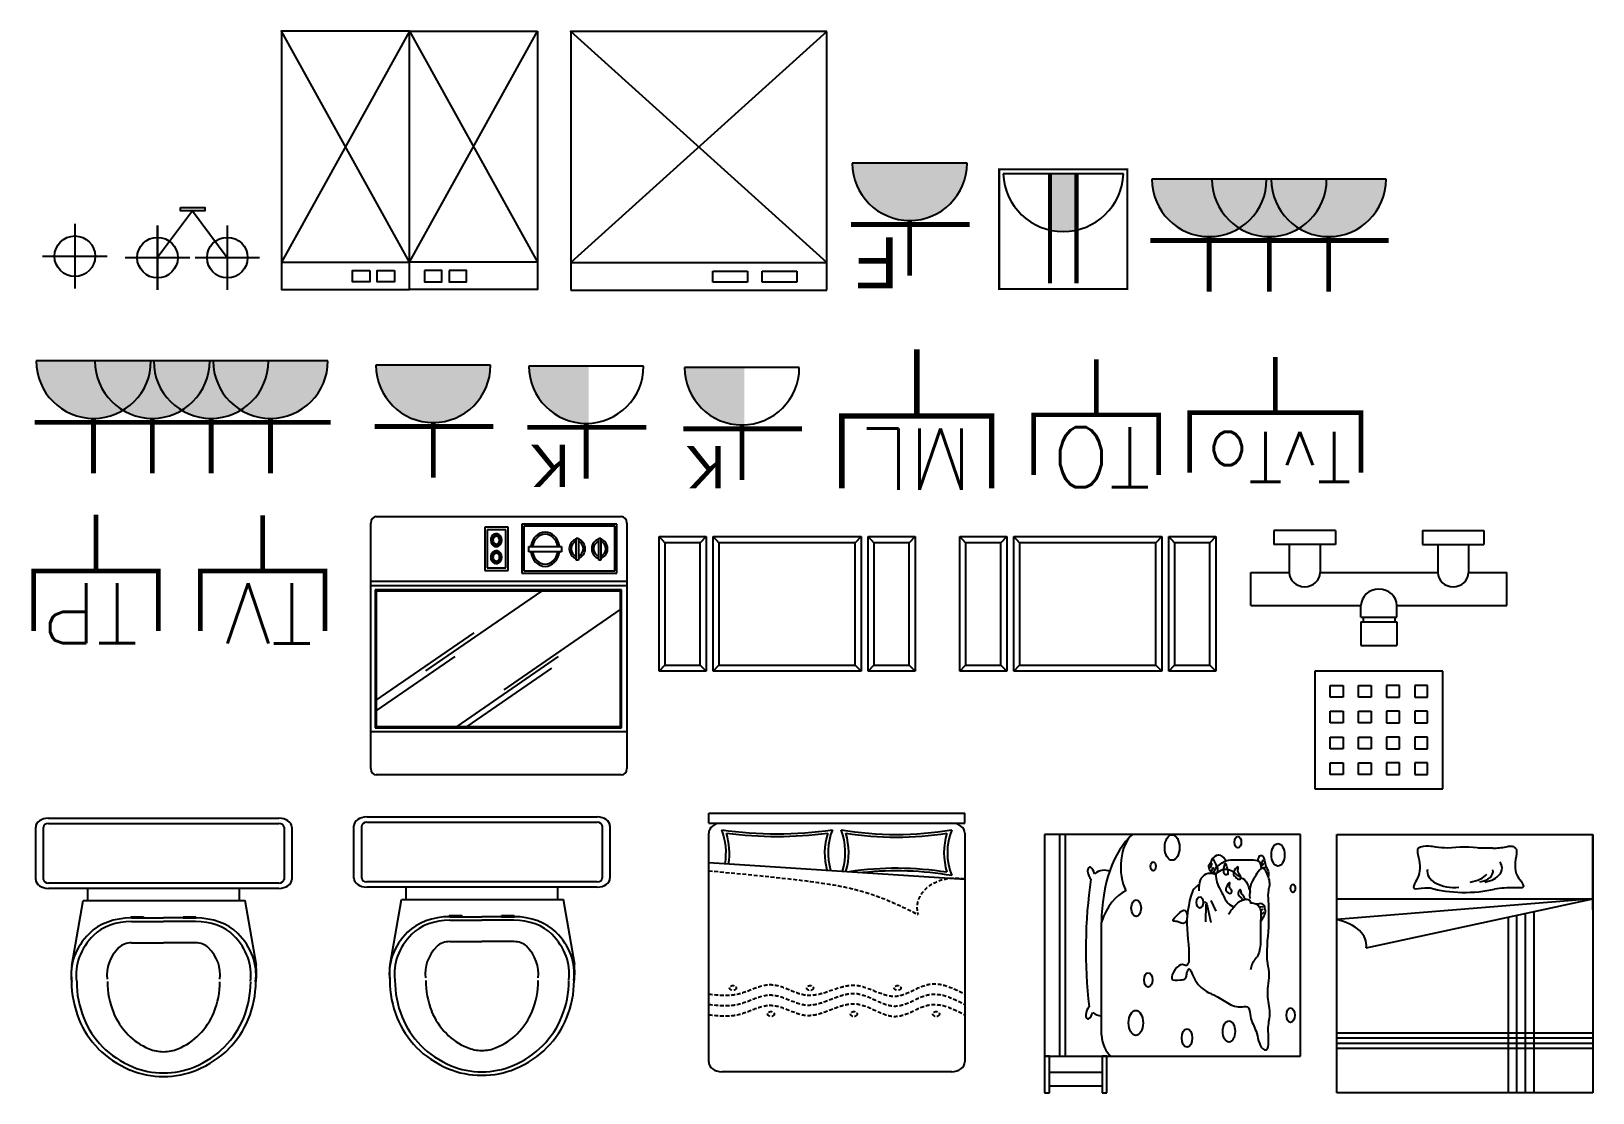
# Model space of a CAD drawing. Header units: inches. Extents: x -332 to 3160665360507, y -10609 to 2196718997769.
# Drawn here: x -1 to 3848, y -1970 to 647 of the extents above; entities that cross this region are included whole.
import ezdxf

# ---------------------------------------------------------------- set-up
doc = ezdxf.new("R2010")
doc.units = ezdxf.units.IN
doc.header["$MEASUREMENT"] = 0
doc.linetypes.add('HIDDENX2', pattern=[19.05, 12.7, -6.35])
doc.layers.add('1P-9-插座', color=255, linetype='Continuous')
doc.layers.add('layer_1', color=7, linetype='Continuous', lineweight=25)
doc.styles.add('130', font='simplex8.shx', dxfattribs={"height": 130, "bigfont": 'gbcbig.shx'})
doc.styles.get("Standard").update_dxf_attribs({"font": 'arial.ttf'})

# ---------------------------------------------------------------- blocks, each defined once
blk = doc.blocks.new('*U79')
at = {"layer": 'layer_1', "color": 3, "const_width": 5}
for points in [[(0, -80), (0, 80)], [(-80, 0), (80, 0)]]:
    blk.add_lwpolyline(points, dxfattribs=at)
at = {"layer": 'layer_1', "color": 3}
blk.add_circle((0, 0), 50, dxfattribs=at)
blk = doc.blocks.new('A$C7A54188C')
at = {"color": 3, "const_width": 5}
for points in [[(80, 0), (80, 160)], [(0, 80), (160, 80)]]:
    blk.add_lwpolyline(points, dxfattribs=at)
at = {"color": 3}
blk.add_circle((80, 80), 50, dxfattribs=at)
blk = doc.blocks.new('Appliances_Light_LWall')
at = {"color": 3, "ltscale": 10}
for q in [(-86.4, -115.7), (85.7, -115.7)]:
    blk.add_line((0, 0), q, dxfattribs=at)
blk.add_lwpolyline([(-30, 7.9), (30, 7.9), (30, 0), (-30, 0)], close=True, dxfattribs=at)
at = {"layer": 'layer_1', "color": 3}
for p in [(-166.4, -195.7), (5.7, -195.7)]:
    blk.add_blockref('A$C7A54188C', p, dxfattribs=at)
blk = doc.blocks.new('Appliances_Refrigerator_DoubleDoorRefrigerator')
at = {"color": 3}
for p, q in [((0, 300), (-600, -236.3)), ((0, -236.3), (-600, 300)), ((0, -236.3), (600, 300)), ((0, 300), (600, -236.3)), ((-600, -236.3), (0, -236.3)), ((600, -236.3), (0, -236.3))]:
    blk.add_line(p, q, dxfattribs=at)
for points in [[(-600, 300), (-600, -300), (0, -300), (0, 300)], [(600, 300), (600, -300), (0, -300), (0, 300)], [(-186.3, -256), (-186.3, -282.1), (-267.2, -282.1), (-267.2, -256)], [(-70.7, -256), (-70.7, -282.1), (-151.6, -282.1), (-151.6, -256)], [(70.7, -256), (70.7, -282.1), (151.6, -282.1), (151.6, -256)], [(186.3, -256), (186.3, -282.1), (267.2, -282.1), (267.2, -256)]]:
    blk.add_lwpolyline(points, close=True, dxfattribs=at)
at = {"color": 3, "linetype": 'ByBlock'}
for p in [(-600, 300), (-600, 300), (0, 300), (0, 300)]:
    blk.add_point(p, dxfattribs=at)
blk = doc.blocks.new('Appliances_Refrigerator_SingleDoorRefrigerator')
at = {"color": 3}
for p, q in [((300, -236.3), (-300, 300)), ((300, 300), (-300, -236.3)), ((-300, 300), (-300, -300)), ((300, 300), (-300, 300)), ((300, -300), (300, 300)), ((-300, -236.3), (300, -236.3)), ((32.8, -282.1), (32.8, -256)), ((32.8, -256), (113.7, -256)), ((113.7, -282.1), (32.8, -282.1)), ((113.7, -256), (113.7, -282.1)), ((148.4, -282.1), (148.4, -256)), ((148.4, -256), (229.3, -256)), ((229.3, -282.1), (148.4, -282.1)), ((229.3, -256), (229.3, -282.1)), ((-300, -300), (300, -300))]:
    blk.add_line(p, q, dxfattribs=at)
at = {"color": 3, "linetype": 'ByBlock'}
blk.add_point((-300, 300), dxfattribs=at)
blk.add_point((-300, 300), dxfattribs=at)
blk = doc.blocks.new('*U13')
blk.add_hatch(color=3).paths.add_polyline_path([(134.7, 0, 1), (-134.7, 0)])
at = {"color": 3}
blk.add_line((-134.7, 0), (134.7, 0), dxfattribs=at)
at = {"color": 3, "const_width": 11.4}
for points in [[(0, 134.7), (0, 264.2)], [(-141, 143.9), (138, 143.9)]]:
    blk.add_lwpolyline(points, dxfattribs=at)
at = {"color": 3}
blk.add_arc((0, 0), 134.7, 0, 180, dxfattribs=at)
blk.add_text('F', height=119.6, dxfattribs=at).set_placement((26.2, 174.5))
blk = doc.blocks.new('*U16')
at = {"layer": 'layer_1', "linetype": 'ByBlock', "ltscale": 400}
blk.add_hatch(color=3, dxfattribs=at).paths.add_polyline_path([(-33.9, -140.7), (33.4, -140.7), (33.4, 2.2, 0.111577), (-33.9, 2.2)])
at = {"layer": 'layer_1', "color": 3, "linetype": 'ByBlock', "ltscale": 400}
blk.add_line((-152.7, -140.7), (152.3, -140.7), dxfattribs=at)
at = {"layer": 'layer_1', "color": 3, "linetype": 'ByBlock', "ltscale": 400, "const_width": 5.28}
blk.add_lwpolyline([(-162.4, 151.7), (162.4, 151.7), (162.4, -151.7), (-162.4, -151.7)], close=True, dxfattribs=at)
at = {"layer": 'layer_1', "color": 3, "const_width": 10.6}
for points in [[(-33.9, 137.4), (-33.9, -140.7)], [(33.4, 137.4), (33.4, -140.7)]]:
    blk.add_lwpolyline(points, dxfattribs=at)
at = {"layer": 'layer_1', "color": 3, "linetype": 'ByBlock', "ltscale": 400}
blk.add_arc((-0.2, -146.7), 152.6, 2.2528, 177.7472, dxfattribs=at)
blk = doc.blocks.new('*U22')
at = {"layer": 'layer_1'}
blk.add_hatch(color=3, dxfattribs=at).paths.add_polyline_path([(134.7, 0, 1), (-134.7, 0)])
at = {"layer": 'layer_1', "color": 3}
blk.add_line((-134.7, 0), (134.7, 0), dxfattribs=at)
at = {"layer": 'layer_1', "color": 3, "const_width": 11.4}
for points in [[(0, 134.7), (0, 264.2)], [(-141, 143.9), (138, 143.9)]]:
    blk.add_lwpolyline(points, dxfattribs=at)
at = {"layer": 'layer_1', "color": 3}
blk.add_arc((0, 0), 134.7, 0, 180, dxfattribs=at)
blk = doc.blocks.new('*U78')
at = {"layer": 'layer_1', "color": 3, "xscale": 1.04976, "yscale": 1.04976, "zscale": 1.04976}
for p in [(-147.2, 0), (-0.8, 0), (147.2, 0)]:
    blk.add_blockref('*U22', p, dxfattribs=at)
blk = doc.blocks.new('*U28')
at = {"layer": 'layer_1'}
blk.add_hatch(color=3, dxfattribs=at).paths.add_polyline_path([(134.7, 0, 1), (-134.7, 0)])
at = {"layer": 'layer_1', "color": 3}
blk.add_line((-134.7, 0), (134.7, 0), dxfattribs=at)
at = {"layer": 'layer_1', "color": 3, "const_width": 11.4}
for points in [[(0, 134.7), (0, 264.2)], [(-141, 143.9), (138, 143.9)]]:
    blk.add_lwpolyline(points, dxfattribs=at)
at = {"layer": 'layer_1', "color": 3}
blk.add_arc((0, 0), 134.7, 0, 180, dxfattribs=at)
blk = doc.blocks.new('*U29')
at = {"layer": 'layer_1'}
blk.add_hatch(color=3, dxfattribs=at).paths.add_polyline_path([(134.7, 0, 1), (-134.7, 0)])
at = {"layer": 'layer_1', "color": 3}
blk.add_line((-134.7, 0), (134.7, 0), dxfattribs=at)
at = {"layer": 'layer_1', "color": 3, "const_width": 11.4}
for points in [[(0, 134.7), (0, 264.2)], [(-141, 143.9), (138, 143.9)]]:
    blk.add_lwpolyline(points, dxfattribs=at)
at = {"layer": 'layer_1', "color": 3}
blk.add_arc((0, 0), 134.7, 0, 180, dxfattribs=at)
blk = doc.blocks.new('*U30')
at = {"layer": 'layer_1'}
blk.add_hatch(color=3, dxfattribs=at).paths.add_polyline_path([(134.7, 0, 1), (-134.7, 0)])
at = {"layer": 'layer_1', "color": 3}
blk.add_line((-134.7, 0), (134.7, 0), dxfattribs=at)
at = {"layer": 'layer_1', "color": 3, "const_width": 11.4}
for points in [[(0, 134.7), (0, 264.2)], [(-141, 143.9), (138, 143.9)]]:
    blk.add_lwpolyline(points, dxfattribs=at)
at = {"layer": 'layer_1', "color": 3}
blk.add_arc((0, 0), 134.7, 0, 180, dxfattribs=at)
blk = doc.blocks.new('*U31')
at = {"layer": 'layer_1'}
blk.add_hatch(color=3, dxfattribs=at).paths.add_polyline_path([(134.7, 0, 1), (-134.7, 0)])
at = {"layer": 'layer_1', "color": 3}
blk.add_line((-134.7, 0), (134.7, 0), dxfattribs=at)
at = {"layer": 'layer_1', "color": 3, "const_width": 11.4}
for points in [[(0, 134.7), (0, 264.2)], [(-141, 143.9), (138, 143.9)]]:
    blk.add_lwpolyline(points, dxfattribs=at)
at = {"layer": 'layer_1', "color": 3}
blk.add_arc((0, 0), 134.7, 0, 180, dxfattribs=at)
blk = doc.blocks.new('Appliances_Socket_SStrong_SSP20')
at = {"layer": '1P-9-插座', "xscale": 1.04976, "yscale": 1.04976, "zscale": 1.04976}
for name, p in [('*U31', (-218.1, 0)), ('*U30', (-71.6, 0)), ('*U29', (73.2, 0)), ('*U28', (218.1, 0))]:
    blk.add_blockref(name, p, dxfattribs=at)
blk = doc.blocks.new('Appliances_Socket_SStrong_SSP86')
at = {"layer": 'layer_1'}
blk.add_hatch(color=3, dxfattribs=at).paths.add_polyline_path([(134.7, 0, 1), (-134.7, 0)])
at = {"layer": 'layer_1', "color": 3}
blk.add_line((-134.7, 0), (134.7, 0), dxfattribs=at)
at = {"layer": 'layer_1', "color": 3, "const_width": 11.4}
for points in [[(0, 134.7), (0, 264.2)], [(-141, 143.9), (138, 143.9)]]:
    blk.add_lwpolyline(points, dxfattribs=at)
at = {"layer": 'layer_1', "color": 3}
blk.add_arc((0, 0), 134.7, 0, 180, dxfattribs=at)
blk = doc.blocks.new('*U80')
at = {"layer": 'layer_1'}
h = blk.add_hatch(color=3, dxfattribs=at)
edge = h.paths.add_edge_path()
edge.add_line((-5.9, 134.7), (-5.9, 0))
edge.add_line((-5.9, 0), (134.7, 0))
edge.add_arc((-0.2, -0.1), 134.9, 0.036, 92.4146)
at = {"layer": 'layer_1', "color": 3}
blk.add_line((-134.7, 0), (134.7, 0), dxfattribs=at)
at = {"layer": 'layer_1', "color": 3, "const_width": 11.4}
for points in [[(0, 134.7), (0, 264.2)], [(-141, 143.9), (138, 143.9)]]:
    blk.add_lwpolyline(points, dxfattribs=at)
at = {"layer": 'layer_1', "color": 3}
blk.add_arc((0, 0), 134.7, 0, 180, dxfattribs=at)
blk.add_text('K', height=99.6, dxfattribs=at).set_placement((38.3, 184.6))
blk = doc.blocks.new('*U37')
at = {"layer": 'layer_1'}
h = blk.add_hatch(color=3, dxfattribs=at)
edge = h.paths.add_edge_path()
edge.add_line((-5.9, 134.7), (-5.9, 0))
edge.add_line((-5.9, 0), (134.7, 0))
edge.add_arc((-0.2, -0.1), 134.9, 0.036, 92.4146)
at = {"layer": 'layer_1', "color": 3}
blk.add_line((-134.7, 0), (134.7, 0), dxfattribs=at)
at = {"layer": 'layer_1', "color": 3, "const_width": 11.4}
for points in [[(0, 134.7), (0, 264.2)], [(-141, 143.9), (138, 143.9)]]:
    blk.add_lwpolyline(points, dxfattribs=at)
at = {"layer": 'layer_1', "color": 3}
blk.add_arc((0, 0), 134.7, 0, 180, dxfattribs=at)
blk.add_text('K', height=99.6, dxfattribs=at).set_placement((38.3, 184.6))
blk = doc.blocks.new('Appliances_Socket_SWeak_SMl')
at = {"layer": 'layer_1', "color": 3, "const_width": 34.2}
for points in [[(-461.9, 855.4), (-461.9, 410.6), (461.9, 410.6), (461.9, 855.4)], [(0, 410.6), (0, 0)]]:
    blk.add_lwpolyline(points, dxfattribs=at)
at = {"layer": 'layer_1', "color": 3, "style": '130'}
blk.add_text('ML', height=378.07, dxfattribs=at).set_placement((-340.7, 487.9))
blk = doc.blocks.new('*U41')
at = {"layer": 'layer_1', "color": 3, "const_width": 10.6}
for points in [[(-142.6, 264), (-142.6, 126.7), (142.6, 126.7), (142.6, 264)], [(0, 126.7), (0, 0)]]:
    blk.add_lwpolyline(points, dxfattribs=at)
at = {"layer": 'layer_1', "color": 3, "style": '130'}
blk.add_text('TO', height=137.28, dxfattribs=at).set_placement((-123.7, 154.8))
blk = doc.blocks.new('*U44')
at = {"layer": 'layer_1', "color": 3, "const_width": 10.6}
for points in [[(-195.4, 264), (-195.4, 126.7), (195.4, 126.7), (195.4, 264)], [(0, 126.7), (0, 0)]]:
    blk.add_lwpolyline(points, dxfattribs=at)
at = {"layer": 'layer_1', "color": 3, "style": '130'}
blk.add_text('TvTo', height=114.4, dxfattribs=at).set_placement((-173.7, 170.7))
blk = doc.blocks.new('*U47')
at = {"layer": 'layer_1', "color": 3, "const_width": 10.6}
for points in [[(-142.6, 265.8), (-142.6, 128.5), (142.6, 128.5), (142.6, 265.8)], [(0, 128.5), (0, 0)]]:
    blk.add_lwpolyline(points, dxfattribs=at)
at = {"layer": 'layer_1', "color": 3, "style": '130'}
blk.add_text('TP', height=137.28, dxfattribs=at).set_placement((-95.2, 156.6))
blk = doc.blocks.new('*U50')
at = {"layer": 'layer_1', "color": 3, "const_width": 10.6}
for points in [[(-142.6, 264), (-142.6, 126.7), (142.6, 126.7), (142.6, 264)], [(0, 126.7), (0, 0)]]:
    blk.add_lwpolyline(points, dxfattribs=at)
at = {"layer": 'layer_1', "color": 3, "style": '130'}
blk.add_text('TV', height=137.28, dxfattribs=at).set_placement((-113.7, 154.8))
blk = doc.blocks.new('Appliances_WashingMachine_VerticalWashingMachine')
at = {"layer": 'layer_1', "color": 3, "linetype": 'Continuous', "ltscale": 5}
for p, q in [((-350, -279), (-350, 291)), ((-335, 306), (335, 306)), ((350, 291), (350, -279)), ((335, -294), (-335, -294))]:
    blk.add_line(p, q, dxfattribs=at)
at = {"layer": 'layer_1', "color": 3}
for p, q in [((-38.3, 281.4), (-38.3, 180.7)), ((25.6, 281.4), (-38.3, 281.4)), ((-32.3, 275.4), (-32.3, 186.7)), ((19.6, 275.4), (-32.3, 275.4)), ((19.6, 186.7), (19.6, 275.4)), ((25.6, 180.7), (25.6, 281.4)), ((322.5, 288.8), (63.1, 288.8)), ((63.1, 288.8), (63.1, 175)), ((68.1, 283.8), (68.1, 180)), ((317.5, 283.8), (68.1, 283.8)), ((211.8, 205), (211.8, 256)), ((211.8, 256), (217.8, 256)), ((217.8, 256), (217.8, 205)), ((273.3, 205), (273.3, 256)), ((273.3, 256), (279.3, 256)), ((279.3, 256), (279.3, 205)), ((317.5, 180), (317.5, 283.8)), ((322.5, 175), (322.5, 288.8)), ((82.3, 224.5), (82.3, 236.5)), ((82.3, 236.5), (171.8, 236.5)), ((171.8, 224.5), (82.3, 224.5)), ((171.8, 236.5), (171.8, 224.5)), ((-32.3, 186.7), (19.6, 186.7)), ((217.8, 205), (211.8, 205)), ((279.3, 205), (273.3, 205)), ((-350, 156), (350, 156)), ((-350, 146), (350, 146)), ((-38.3, 180.7), (25.6, 180.7)), ((63.1, 175), (322.5, 175)), ((68.1, 180), (317.5, 180)), ((-338.3, 136.2), (-338.3, -184.3)), ((335.6, 136.2), (-338.3, 136.2)), ((-335.3, 133.2), (-335.3, -181.3)), ((332.6, 133.2), (-335.3, 133.2)), ((-199.7, -52.5), (117.6, 133.2)), ((332.6, -181.3), (332.6, 133.2)), ((335.6, -184.3), (335.6, 136.2)), ((14.5, -96), (332.6, 90.1)), ((-335.3, -120.5), (-67.5, 36.2)), ((-335.3, -145.4), (-119.4, -19)), ((-113.8, -181.3), (163.5, -19)), ((-86.4, -181.3), (145.1, -45.8)), ((-335.3, -181.3), (332.6, -181.3)), ((350, -194), (-350, -194)), ((-338.3, -184.3), (335.6, -184.3))]:
    blk.add_line(p, q, dxfattribs=at)
at = {"layer": 'layer_1', "color": 3, "linetype": 'Continuous', "ltscale": 5}
for centre, start, end in [((-335, 291), 90, 180), ((335, 291), 0, 90), ((-335, -279), 180, 270), ((335, -279), 270, 0)]:
    blk.add_arc(centre, 15, start, end, dxfattribs=at)
at = {"layer": 'layer_1', "color": 3}
for centre, radius, start, end in [((-7.2, 251.3), 15.1, 80.5036, 286.8955), ((-7.2, 251.3), 11.1, 77.0156, 282.9844), ((-7.2, 251.3), 9.05, 74.0788, 285.9212), ((-7.2, 251.3), 15.1, 279.4964, 80.5036), ((-7.2, 251.3), 11.1, 282.9844, 77.0156), ((-7.2, 251.3), 9.05, 285.9212, 74.0788), ((126.7, 230.2), 39.7, 9.1822, 170.8178), ((126.7, 230.2), 34.7, 10.5209, 169.4791), ((-7.1, 211.8), 15.1, 76.9046, 282.6294), ((-7.1, 211.8), 11.1, 77.9389, 282.0611), ((-7.1, 211.8), 9.05, 75.2198, 284.7802), ((-7.1, 211.8), 15.1, 278.826, 81.174), ((-7.1, 211.8), 11.1, 282.0611, 77.9389), ((-7.1, 211.8), 9.05, 284.7802, 75.2198), ((126.7, 230.2), 39.7, 188.2215, 351.7785), ((126.7, 230.2), 34.7, 189.4176, 350.5824), ((214.4, 231.3), 21.7, 97.0302, 262.9698), ((214.4, 231.3), 16.7, 99.147, 260.853), ((214.4, 231.3), 21.7, 278.842, 81.158), ((214.4, 231.3), 16.7, 281.5163, 78.4837), ((275.7, 231.3), 21.7, 96.447, 263.553), ((275.7, 231.3), 16.7, 98.3858, 261.6142), ((275.7, 231.3), 21.7, 279.4287, 80.5713), ((275.7, 231.3), 16.7, 282.2851, 77.7149)]:
    blk.add_arc(centre, radius, start, end, dxfattribs=at)
blk = doc.blocks.new('BackgroundWall')
at = {"layer": 'layer_1', "color": 3}
for p, q in [((-2180, 2180), (-1380, 2180)), ((-2180, 0), (-2180, 2180)), ((-2180, 2180), (-1380, 2180)), ((-2080, 2080), (-2180, 2180)), ((-2180, 0), (-2180, 2180)), ((-2180, 2180), (-2080, 2080)), ((-1480, 2080), (-2080, 2080)), ((-2080, 2080), (-2080, 100)), ((-1380, 2180), (-1480, 2080)), ((-1480, 2080), (-1380, 2180)), ((-1480, 100), (-1480, 2080)), ((-1380, 2180), (-1380, 2180)), ((-1380, 2180), (-1380, 0)), ((-1380, 2180), (-1380, 0)), ((-1260, 0), (-1260, 2180)), ((-1260, 2180), (-1260, 2180)), ((-1260, 2180), (1260, 2180)), ((-1260, 0), (-1260, 2180)), ((-1260, 2180), (-1160, 2080)), ((-1260, 2180), (1260, 2180)), ((-1160, 2080), (-1260, 2180)), ((-1160, 2080), (-1160, 100)), ((1160, 2080), (-1160, 2080)), ((1260, 2180), (1160, 2080)), ((1160, 2080), (1260, 2180)), ((1160, 100), (1160, 2080)), ((1260, 2180), (1260, 2180)), ((1260, 2180), (1260, 0)), ((1260, 2180), (1260, 0)), ((1380, 0), (1380, 2180)), ((1380, 2180), (1380, 2180)), ((1380, 2180), (2180, 2180)), ((1380, 0), (1380, 2180)), ((1380, 2180), (1480, 2080)), ((1380, 2180), (2180, 2180)), ((1480, 2080), (1380, 2180)), ((1480, 2080), (1480, 100)), ((2080, 2080), (1480, 2080)), ((2080, 2080), (2180, 2180)), ((2180, 2180), (2080, 2080)), ((2080, 100), (2080, 2080)), ((2180, 2180), (2180, 0)), ((2180, 2180), (2180, 0)), ((-2180, 0), (-2080, 100)), ((-2080, 100), (-2180, 0)), ((-1380, 0), (-2180, 0)), ((-2180, 0), (-2180, 0)), ((-1380, 0), (-2180, 0)), ((-2080, 100), (-1480, 100)), ((-1380, 0), (-1480, 100)), ((-1480, 100), (-1380, 0)), ((-1380, 0), (-1380, 0)), ((-1260, 0), (-1160, 100)), ((-1160, 100), (-1260, 0)), ((1260, 0), (-1260, 0)), ((-1260, 0), (-1260, 0)), ((1260, 0), (-1260, 0)), ((-1160, 100), (1160, 100)), ((1160, 100), (1260, 0)), ((1260, 0), (1160, 100)), ((1380, 0), (1480, 100)), ((1480, 100), (1380, 0)), ((2180, 0), (1380, 0)), ((1380, 0), (1380, 0)), ((2180, 0), (1380, 0)), ((1480, 100), (2080, 100)), ((2180, 0), (2080, 100)), ((2080, 100), (2180, 0)), ((2180, 0), (2180, 0))]:
    blk.add_line(p, q, dxfattribs=at)
blk = doc.blocks.new('BackgroundWall_DecorativeLines')
at = {"layer": 'layer_1', "color": 3}
for p, q in [((-2180, 2180), (-1380, 2180)), ((-2180, 0), (-2180, 2180)), ((-2180, 2180), (-1380, 2180)), ((-2080, 2080), (-2180, 2180)), ((-2180, 0), (-2180, 2180)), ((-2180, 2180), (-2080, 2080)), ((-1480, 2080), (-2080, 2080)), ((-2080, 2080), (-2080, 100)), ((-1380, 2180), (-1480, 2080)), ((-1480, 2080), (-1380, 2180)), ((-1480, 100), (-1480, 2080)), ((-1380, 2180), (-1380, 2180)), ((-1380, 2180), (-1380, 0)), ((-1380, 2180), (-1380, 0)), ((-1260, 0), (-1260, 2180)), ((-1260, 2180), (-1260, 2180)), ((-1260, 2180), (1260, 2180)), ((-1260, 0), (-1260, 2180)), ((-1260, 2180), (-1160, 2080)), ((-1260, 2180), (1260, 2180)), ((-1160, 2080), (-1260, 2180)), ((-1160, 2080), (-1160, 100)), ((1160, 2080), (-1160, 2080)), ((1260, 2180), (1160, 2080)), ((1160, 2080), (1260, 2180)), ((1160, 100), (1160, 2080)), ((1260, 2180), (1260, 2180)), ((1260, 2180), (1260, 0)), ((1260, 2180), (1260, 0)), ((1380, 0), (1380, 2180)), ((1380, 2180), (1380, 2180)), ((1380, 2180), (2180, 2180)), ((1380, 0), (1380, 2180)), ((1380, 2180), (1480, 2080)), ((1380, 2180), (2180, 2180)), ((1480, 2080), (1380, 2180)), ((1480, 2080), (1480, 100)), ((2080, 2080), (1480, 2080)), ((2080, 2080), (2180, 2180)), ((2180, 2180), (2080, 2080)), ((2080, 100), (2080, 2080)), ((2180, 2180), (2180, 0)), ((2180, 2180), (2180, 0)), ((-2180, 0), (-2080, 100)), ((-2080, 100), (-2180, 0)), ((-1380, 0), (-2180, 0)), ((-2180, 0), (-2180, 0)), ((-1380, 0), (-2180, 0)), ((-2080, 100), (-1480, 100)), ((-1380, 0), (-1480, 100)), ((-1480, 100), (-1380, 0)), ((-1380, 0), (-1380, 0)), ((-1260, 0), (-1160, 100)), ((-1160, 100), (-1260, 0)), ((1260, 0), (-1260, 0)), ((-1260, 0), (-1260, 0)), ((1260, 0), (-1260, 0)), ((-1160, 100), (1160, 100)), ((1160, 100), (1260, 0)), ((1260, 0), (1160, 100)), ((1380, 0), (1480, 100)), ((1480, 100), (1380, 0)), ((2180, 0), (1380, 0)), ((1380, 0), (1380, 0)), ((2180, 0), (1380, 0)), ((1480, 100), (2080, 100)), ((2180, 0), (2080, 100)), ((2080, 100), (2180, 0)), ((2180, 0), (2180, 0))]:
    blk.add_line(p, q, dxfattribs=at)
blk = doc.blocks.new('Bathroom_Shower')
at = {"layer": 'layer_1', "color": 3}
for p, q in [((-42.5, 137.5), (-102.5, 137.5)), ((-102.5, 137.5), (-102.5, 122.5)), ((-42.5, 137.5), (-42.5, 122.5)), ((42.5, 137.5), (102.5, 137.5)), ((42.5, 137.5), (42.5, 122.5)), ((102.5, 137.5), (102.5, 122.5)), ((-42.5, 122.5), (-102.5, 122.5)), ((-87.5, 122.5), (-87.5, 92.5)), ((-57.5, 122.5), (-57.5, 92.5)), ((42.5, 122.5), (102.5, 122.5)), ((57.5, 122.5), (57.5, 92.5)), ((87.5, 122.5), (87.5, 92.5)), ((-125, 92.5), (-87.5, 92.5)), ((-125, 57.5), (-125, 92.5)), ((-57.5, 92.5), (57.5, 92.5)), ((87.5, 92.5), (125, 92.5)), ((125, 57.5), (125, 92.5)), ((-125, 57.5), (-17.5, 57.5)), ((-17.5, 45), (-17.5, 57.5)), ((17.5, 45), (17.5, 57.5)), ((17.5, 57.5), (125, 57.5)), ((-17.5, 45), (17.5, 45)), ((-17.5, 40), (17.5, 40)), ((-17.5, 40), (-17.5, 15)), ((-15.5, 45), (-15.5, 40)), ((15.5, 45), (15.5, 40)), ((17.5, 40), (17.5, 15)), ((-17.5, 15), (17.5, 15)), ((62.5, -12.5), (-62.5, -12.5)), ((-62.5, -12.5), (-62.5, -137.5)), ((62.5, -137.5), (62.5, -12.5)), ((-47.5, -27.5), (-35, -27.5)), ((-47.5, -40), (-47.5, -27.5)), ((-35, -27.5), (-35, -40)), ((-20, -27.5), (-7.5, -27.5)), ((-20, -40), (-20, -27.5)), ((-7.5, -27.5), (-7.5, -40)), ((20, -27.5), (7.5, -27.5)), ((7.5, -27.5), (7.5, -40)), ((20, -40), (20, -27.5)), ((47.5, -27.5), (35, -27.5)), ((35, -27.5), (35, -40)), ((47.5, -40), (47.5, -27.5)), ((-35, -40), (-47.5, -40)), ((-7.5, -40), (-20, -40)), ((7.5, -40), (20, -40)), ((35, -40), (47.5, -40)), ((-47.5, -55), (-35, -55)), ((-47.5, -67.5), (-47.5, -55)), ((-35, -55), (-35, -67.5)), ((-20, -55), (-7.5, -55)), ((-20, -67.5), (-20, -55)), ((-7.5, -55), (-7.5, -67.5)), ((20, -55), (7.5, -55)), ((7.5, -55), (7.5, -67.5)), ((20, -67.5), (20, -55)), ((47.5, -55), (35, -55)), ((35, -55), (35, -67.5)), ((47.5, -67.5), (47.5, -55)), ((-35, -67.5), (-47.5, -67.5)), ((-7.5, -67.5), (-20, -67.5)), ((7.5, -67.5), (20, -67.5)), ((35, -67.5), (47.5, -67.5)), ((-47.5, -82.5), (-35, -82.5)), ((-47.5, -95), (-47.5, -82.5)), ((-35, -82.5), (-35, -95)), ((-20, -82.5), (-7.5, -82.5)), ((-20, -95), (-20, -82.5)), ((-7.5, -82.5), (-7.5, -95)), ((20, -82.5), (7.5, -82.5)), ((7.5, -82.5), (7.5, -95)), ((20, -95), (20, -82.5)), ((47.5, -82.5), (35, -82.5)), ((35, -82.5), (35, -95)), ((47.5, -95), (47.5, -82.5)), ((-35, -95), (-47.5, -95)), ((-7.5, -95), (-20, -95)), ((7.5, -95), (20, -95)), ((35, -95), (47.5, -95)), ((-47.5, -110), (-35, -110)), ((-47.5, -122.5), (-47.5, -110)), ((-35, -110), (-35, -122.5)), ((-20, -110), (-7.5, -110)), ((-20, -122.5), (-20, -110)), ((-7.5, -110), (-7.5, -122.5)), ((20, -110), (7.5, -110)), ((7.5, -110), (7.5, -122.5)), ((20, -122.5), (20, -110)), ((47.5, -110), (35, -110)), ((35, -110), (35, -122.5)), ((47.5, -122.5), (47.5, -110)), ((-35, -122.5), (-47.5, -122.5)), ((-7.5, -122.5), (-20, -122.5)), ((7.5, -122.5), (20, -122.5)), ((35, -122.5), (47.5, -122.5)), ((-62.5, -137.5), (62.5, -137.5))]:
    blk.add_line(p, q, dxfattribs=at)
for centre, radius, start, end in [((-72.5, 92.5), 15, 180, 0), ((72.5, 92.5), 15, 180, 0), ((0, 57.5), 17.5, 0, 180)]:
    blk.add_arc(centre, radius, start, end, dxfattribs=at)
blk = doc.blocks.new('Bathroom_Toilet')
at = {"layer": 'layer_1', "color": 3, "linetype": 'ByBlock'}
for p, q in [((-250, 191.1), (-250, 338.5)), ((-225, 363.5), (225, 363.5)), ((250, 338.5), (250, 191.1)), ((225, 166.1), (-225, 166.1)), ((-148, 131.7), (-148, 166.1)), ((148.1, 131.7), (148.1, 166.1)), ((-179.6, -51.2), (-157.2, 131.7)), ((-157.2, 131.7), (158.9, 131.7)), ((181.3, -51.2), (158.9, 131.7))]:
    blk.add_line(p, q, dxfattribs=at)
at = {"layer": 'layer_1', "color": 3}
for p, q in [((-235, 191.1), (-235, 338.5)), ((-225, 348.5), (225, 348.5)), ((235, 338.5), (235, 191.1)), ((225, 181.1), (-225, 181.1)), ((-64.4, 86.1), (-64.4, 82.9)), ((-64.4, 86.1), (-39.4, 86.1)), ((-62.8, 82.8), (-0.3, 82.8)), ((-62.8, 72.8), (-0.3, 72.8)), ((-39.4, 86.1), (-39.4, 82.9)), ((62.2, 82.8), (-0.3, 82.8)), ((62.2, 72.8), (-0.3, 72.8)), ((37.9, 86.1), (62.8, 86.1)), ((37.9, 86), (37.9, 82.9)), ((37.9, 82.9), (63.2, 82.9)), ((44.4, 82.8), (44.4, 86.1)), ((60.8, 86.1), (60.8, 82.8)), ((62.3, 86), (62.3, 82.9)), ((62.9, 82.9), (62.9, 85.5)), ((63.2, 82.9), (62.9, 82.9)), ((-62.8, 12.8), (-0.3, 12.8)), ((62.2, 12.8), (-0.3, 12.8))]:
    blk.add_line(p, q, dxfattribs=at)
at = {"layer": 'layer_1', "color": 3, "linetype": 'ByBlock'}
for centre, radius, start, end in [((-225, 338.5), 25, 90, 180), ((225, 338.5), 25, 0, 90), ((-225, 191.1), 25, 180, 270), ((225, 191.1), 25, 270, 0), ((-113, -73.6), 294.2, 355.6797, 4.3203), ((214.8, -96.9), 394.8, 179.8886, 195.4878), ((-214.9, -96.1), 394.8, 344.2894, 359.8886), ((108.9, -126.2), 285, 195.4878, 213.8696), ((-109.2, -125.8), 285, 325.9076, 344.2894), ((42, -171.2), 204.4, 213.8696, 238.3163), ((-42.4, -171), 204.4, 301.4609, 325.9076), ((-0.3, -239.7), 123.8, 238.3163, 269.8886), ((-0.3, -239.7), 123.8, 269.8886, 301.4609)]:
    blk.add_arc(centre, radius, start, end, dxfattribs=at)
at = {"layer": 'layer_1', "color": 3}
for centre, radius, start, end in [((-225, 338.5), 10, 90, 180), ((225, 338.5), 10, 0, 90), ((-225, 191.1), 10, 180, 270), ((225, 191.1), 10, 270, 0), ((-62.8, -17.2), 100, 90, 145.536), ((-62.8, -17.2), 90, 90, 145.536), ((62.2, -17.2), 100, 34.464, 90), ((62.2, -17.2), 90, 34.464, 90), ((22.8, -76), 203.8, 145.536, 185.6773), ((22.8, -76), 193.8, 145.536, 185.6773), ((-23.5, -76), 193.8, 354.3227, 34.464), ((-23.5, -76), 203.8, 354.3227, 34.464), ((-62.8, -17.2), 30, 90, 145.536), ((62.2, -17.2), 30, 34.464, 90), ((22.8, -76), 133.8, 145.536, 185.6773), ((-23.5, -76), 133.8, 354.3227, 34.464), ((-23.5, -76), 133.8, 354.3227, 34.464), ((113.6, -73.6), 294.2, 175.6797, 184.3203), ((214.8, -96.9), 384.8, 179.8886, 195.4878), ((214.8, -96.9), 324.8, 179.8886, 195.4878), ((214.8, -96.9), 324.8, 179.8886, 195.4878), ((-214.9, -96.1), 324.8, 344.2894, 359.8886), ((-214.9, -96.1), 324.8, 344.2894, 359.8886), ((-214.9, -96.1), 384.8, 344.2894, 359.8886), ((108.9, -126.2), 275, 195.4878, 213.8696), ((108.9, -126.2), 215, 195.4878, 213.8696), ((108.9, -126.2), 215, 195.4878, 213.8696), ((-109.2, -125.8), 215, 325.9076, 344.2894), ((-109.2, -125.8), 215, 325.9076, 344.2894), ((-109.2, -125.8), 275, 325.9076, 344.2894), ((42, -171.2), 134.4, 213.8696, 238.3163), ((42, -171.2), 134.4, 213.8696, 238.3163), ((-42.4, -171), 134.4, 301.4609, 325.9076), ((-42.4, -171), 134.4, 301.4609, 325.9076), ((42, -171.2), 194.4, 213.8696, 238.3163), ((-0.3, -239.7), 53.8, 238.3163, 269.8886), ((-0.3, -239.7), 53.8, 238.3163, 269.8886), ((-0.3, -239.7), 53.8, 269.8886, 301.4609), ((-0.3, -239.7), 53.8, 269.8886, 301.4609), ((-42.4, -171), 194.4, 301.4609, 325.9076), ((-0.3, -239.7), 113.8, 238.3163, 269.8886), ((-0.3, -239.7), 113.8, 269.8886, 301.4609)]:
    blk.add_arc(centre, radius, start, end, dxfattribs=at)
blk = doc.blocks.new('Bathroom_Urinal')
at = {"layer": 'layer_1', "color": 3, "linetype": 'ByBlock'}
for p, q in [((-250, 191.1), (-250, 338.5)), ((-225, 363.5), (225, 363.5)), ((250, 338.5), (250, 191.1)), ((225, 166.1), (-225, 166.1)), ((-148, 131.7), (-148, 166.1)), ((148.1, 131.7), (148.1, 166.1)), ((-179.6, -51.2), (-157.2, 131.7)), ((-157.2, 131.7), (158.9, 131.7)), ((181.3, -51.2), (158.9, 131.7))]:
    blk.add_line(p, q, dxfattribs=at)
at = {"layer": 'layer_1', "color": 3}
for p, q in [((-235, 191.1), (-235, 338.5)), ((-225, 348.5), (225, 348.5)), ((235, 338.5), (235, 191.1)), ((225, 181.1), (-225, 181.1)), ((-64.4, 86.1), (-64.4, 82.9)), ((-64.4, 86.1), (-39.4, 86.1)), ((-62.8, 82.8), (-0.3, 82.8)), ((-62.8, 72.8), (-0.3, 72.8)), ((-39.4, 86.1), (-39.4, 82.9)), ((62.2, 82.8), (-0.3, 82.8)), ((62.2, 72.8), (-0.3, 72.8)), ((37.9, 86.1), (62.8, 86.1)), ((37.9, 86), (37.9, 82.9)), ((37.9, 82.9), (63.2, 82.9)), ((44.4, 82.8), (44.4, 86.1)), ((60.8, 86.1), (60.8, 82.8)), ((62.3, 86), (62.3, 82.9)), ((62.9, 82.9), (62.9, 85.5)), ((63.2, 82.9), (62.9, 82.9)), ((-62.8, 12.8), (-0.3, 12.8)), ((62.2, 12.8), (-0.3, 12.8))]:
    blk.add_line(p, q, dxfattribs=at)
at = {"layer": 'layer_1', "color": 3, "linetype": 'ByBlock'}
for centre, radius, start, end in [((-225, 338.5), 25, 90, 180), ((225, 338.5), 25, 0, 90), ((-225, 191.1), 25, 180, 270), ((225, 191.1), 25, 270, 0), ((-113, -73.6), 294.2, 355.6797, 4.3203), ((214.8, -96.9), 394.8, 179.8886, 195.4878), ((-214.9, -96.1), 394.8, 344.2894, 359.8886), ((108.9, -126.2), 285, 195.4878, 213.8696), ((-109.2, -125.8), 285, 325.9076, 344.2894), ((42, -171.2), 204.4, 213.8696, 238.3163), ((-42.4, -171), 204.4, 301.4609, 325.9076), ((-0.3, -239.7), 123.8, 238.3163, 269.8886), ((-0.3, -239.7), 123.8, 269.8886, 301.4609)]:
    blk.add_arc(centre, radius, start, end, dxfattribs=at)
at = {"layer": 'layer_1', "color": 3}
for centre, radius, start, end in [((-225, 338.5), 10, 90, 180), ((225, 338.5), 10, 0, 90), ((-225, 191.1), 10, 180, 270), ((225, 191.1), 10, 270, 0), ((-62.8, -17.2), 100, 90, 145.536), ((-62.8, -17.2), 90, 90, 145.536), ((62.2, -17.2), 100, 34.464, 90), ((62.2, -17.2), 90, 34.464, 90), ((22.8, -76), 203.8, 145.536, 185.6773), ((22.8, -76), 193.8, 145.536, 185.6773), ((-23.5, -76), 193.8, 354.3227, 34.464), ((-23.5, -76), 203.8, 354.3227, 34.464), ((-62.8, -17.2), 30, 90, 145.536), ((62.2, -17.2), 30, 34.464, 90), ((22.8, -76), 133.8, 145.536, 185.6773), ((-23.5, -76), 133.8, 354.3227, 34.464), ((-23.5, -76), 133.8, 354.3227, 34.464), ((113.6, -73.6), 294.2, 175.6797, 184.3203), ((214.8, -96.9), 384.8, 179.8886, 195.4878), ((214.8, -96.9), 324.8, 179.8886, 195.4878), ((214.8, -96.9), 324.8, 179.8886, 195.4878), ((-214.9, -96.1), 324.8, 344.2894, 359.8886), ((-214.9, -96.1), 324.8, 344.2894, 359.8886), ((-214.9, -96.1), 384.8, 344.2894, 359.8886), ((108.9, -126.2), 275, 195.4878, 213.8696), ((108.9, -126.2), 215, 195.4878, 213.8696), ((108.9, -126.2), 215, 195.4878, 213.8696), ((-109.2, -125.8), 215, 325.9076, 344.2894), ((-109.2, -125.8), 215, 325.9076, 344.2894), ((-109.2, -125.8), 275, 325.9076, 344.2894), ((42, -171.2), 134.4, 213.8696, 238.3163), ((42, -171.2), 134.4, 213.8696, 238.3163), ((-42.4, -171), 134.4, 301.4609, 325.9076), ((-42.4, -171), 134.4, 301.4609, 325.9076), ((42, -171.2), 194.4, 213.8696, 238.3163), ((-0.3, -239.7), 53.8, 238.3163, 269.8886), ((-0.3, -239.7), 53.8, 238.3163, 269.8886), ((-0.3, -239.7), 53.8, 269.8886, 301.4609), ((-0.3, -239.7), 53.8, 269.8886, 301.4609), ((-42.4, -171), 194.4, 301.4609, 325.9076), ((-0.3, -239.7), 113.8, 238.3163, 269.8886), ((-0.3, -239.7), 113.8, 269.8886, 301.4609)]:
    blk.add_arc(centre, radius, start, end, dxfattribs=at)
blk = doc.blocks.new('Furniture_Bed_DoubleBed')
at = {"layer": 'layer_1', "color": 3}
for p, q in [((-750, 1000), (750, 1000)), ((-750, 923.8), (-750, 1000)), ((-750, 923.8), (750, 923.8)), ((750, 923.8), (750, 1000)), ((-750, -923.8), (-750, 847.6)), ((750, 847.6), (750, -923.8)), ((-750, 618.7), (750, 489.9)), ((673.8, -1000), (-673.8, -1000))]:
    blk.add_line(p, q, dxfattribs=at)
at = {"layer": 'layer_1', "color": 3, "linetype": 'HIDDENX2', "ltscale": 2}
for centre in [(-608.1, -352.1), (-156.1, -352.1), (356.9, -352.1), (-385.1, -553.8), (100.4, -553.8), (582.8, -553.8)]:
    blk.add_circle(centre, 19.4, dxfattribs=at)
at = {"layer": 'layer_1', "color": 3}
for centre, radius, start, end in [((-673.8, 847.6), 76.2, 90, 180), ((673.8, 847.6), 76.2, 0, 90), ((-349.6, 2509.1), 1667.9, 258.79181, 281.20819), ((-1283.4, 695.2), 635, 352.33136, 16.26021), ((-1283.4, 695.2), 655, 352.33136, 13.44348), ((-349.6, 2509.1), 1687.9, 259.87437, 280.12563), ((584.2, 695.2), 655, 166.55652, 192.53765), ((584.2, 695.2), 635, 163.73979, 192.53765), ((349.6, 2267.3), 1431.5, 256.90993, 283.09007), ((-584.2, 695.2), 635, 346.90647, 16.26021), ((-584.2, 695.2), 655, 347.15803, 13.34734), ((349.6, 2267.3), 1451.5, 258.2131, 281.7869), ((1283.4, 695.2), 655, 166.65266, 193.34734), ((1283.4, 695.2), 635, 163.73979, 196.26021), ((349.6, -876.9), 1451.5, 78.2131, 100.98228), ((349.6, -876.9), 1431.5, 76.90993, 97.87238), ((-673.8, -923.8), 76.2, 180, 270), ((673.8, -923.8), 76.2, 270, 0)]:
    blk.add_arc(centre, radius, start, end, dxfattribs=at)
at = {"layer": 'layer_1', "color": 3, "linetype": 'HIDDENX2', "ltscale": 2}
blk.add_arc((695.6, 271.2), 225.4, 76.03916, 193.88073, dxfattribs=at)
for points, knots in [([(-750, 555.5), (-576.5, 534), (-258.8, 494.3), (155.3, 418.9), (366.1, 289.2), (476.9, 217.1)], [70.755132, 70.755132, 70.755132, 70.755132, 597.255165, 1033.739417, 1347.215247, 1347.215247, 1347.215247, 1347.215247]), ([(-750, -398.8), (-693.4, -407), (-565.3, -425.7), (-381.5, -263.1), (-152.7, -490.6), (98.1, -240.2), (335.7, -494.4), (545.2, -263.4), (682.2, -354), (750, -398.8)], [0, 0, 0, 0, 167.364937, 378.818837, 602.551896, 899.916755, 1156.054705, 1376.975548, 1593.117582, 1593.117582, 1593.117582, 1593.117582]), ([(-750, -478.8), (-693.4, -487), (-565.3, -505.7), (-381.5, -343.1), (-152.7, -570.6), (98.1, -294.6), (335.7, -574.4), (545.2, -343.4), (682.2, -434), (750, -478.8)], [0, 0, 0, 0, 167.364937, 378.818837, 602.551896, 899.916755, 1156.054705, 1376.975548, 1593.117582, 1593.117582, 1593.117582, 1593.117582]), ([(-750, -558.8), (-693.4, -567), (-565.3, -585.7), (-381.5, -423.1), (-152.7, -650.6), (98.1, -374.6), (335.7, -654.4), (545.2, -423.4), (682.2, -514), (750, -558.8)], [0, 0, 0, 0, 167.364937, 378.818837, 602.551896, 899.916755, 1156.054705, 1376.975548, 1593.117582, 1593.117582, 1593.117582, 1593.117582])]:
    blk.add_open_spline(points, degree=3, knots=knots, dxfattribs=at)
blk = doc.blocks.new('Furniture_Bed_HighAndLowBed')
at = {"layer": 'layer_1', "color": 3}
for p, q in [((1000, 582.9), (-1000, 582.9)), ((-1000, 582.9), (-1000, -417.1)), ((-880.6, -417.1), (-880.6, 582.9)), ((-836.1, -417.1), (-836.1, 582.9)), ((1000, -417.1), (1000, 582.9)), ((295.1, 429.9), (308.5, 452.8)), ((300.1, 415.9), (323, 435.5)), ((319.7, 409.7), (345.4, 437.7)), ((690.3, 446.6), (710.8, 468.8)), ((696, 440.5), (712.5, 453.6)), ((712.5, 433.1), (724.7, 435.3)), ((297.8, 284.9), (338.5, 236.6)), ((259.4, 268.4), (257.6, 188.3)), ((679.7, 257.7), (706.6, 256.1)), ((690.8, 239.8), (708.2, 245.6)), ((693.4, 221.3), (714.5, 231.8)), ((-556.3, -322.1), (-556.3, 187.6)), ((-1000, -417.1), (-1000, -582.9)), ((-963, -417.1), (-1000, -417.1)), ((-1000, -417.1), (1000, -417.1)), ((-963, -582.9), (-963, -417.1)), ((-550, -417.1), (-550, -582.9)), ((-513, -417.1), (-550, -417.1)), ((-513, -582.9), (-513, -417.1)), ((-963, -489.5), (-550, -489.5)), ((-963, -551.8), (-550, -551.8)), ((-1000, -582.9), (-963, -582.9)), ((-550, -582.9), (-513, -582.9))]:
    blk.add_line(p, q, dxfattribs=at)
for centre, radius in [((-3.7, 523.8), 57.8), ((510.3, 548), 26.2), ((823.3, 490.9), 51.3), ((-151.6, 438.9), 20.6), ((940, 339.9), 18.6), ((-284.9, 249.7), 37.9), ((212.5, 276), 25.2), ((-190.4, -73.5), 32.5), ((-287.3, -267.5), 56.6), ((921.5, -232.8), 32.5), ((439.9, -306.3), 48), ((112.7, -335.5), 41.2)]:
    blk.add_circle(centre, radius, dxfattribs=at)
for centre, radius, start, end in [((-105.7, 183.7), 450.6, 117.60929, 179.50159), ((-241.9, 436.1), 163.8, 116.32986, 221.37501), ((-646.6, 418.3), 17.4, 74.33365, 186.28965), ((-667.1, 376.3), 64, 27.08409, 66.74806), ((635.5, 61), 1313.8, 165.93333, 191.23934), ((-608.5, 428.1), 56.6, 191.90592, 237.5707), ((-533.2, 222.4), 198.6, 76.78809, 112.78646), ((-289.2, 23.9), 313.3, 103.96698, 148.49176), ((-622.7, -242.8), 56.6, 122.4293, 168.09408), ((-660.8, -233), 17.4, 173.71035, 285.66635), ((-681.3, -191), 64, 293.25194, 332.91591), ((-535.3, 3), 240.3, 248.23907, 264.98517), ((-435.3, -304.1), 122.3, 188.44017, 247.44763)]:
    blk.add_arc(centre, radius, start, end, dxfattribs=at)
for points, knots in [([(206.9, 355.7), (192.4, 350.4), (150.6, 335.1), (126.7, 269), (98.2, 162.8), (133, 75.7), (126, 2.4), (105.9, -15.6), (55.7, 14.1), (-51, -83.5), (54.3, -72.4), (108.1, -72.8), (110.1, -40.8), (127.5, -16.3), (156.9, -51.4), (193.8, -99.5), (265.6, -128), (387, -155.1), (470.6, -209.6), (600, -187.9), (606.1, -257), (662.7, -301.5), (675.3, -380.3), (766.5, -400.1), (733.6, -291.4), (767.2, -231.5), (745, -169.1), (739.8, -111.1), (762.1, -50.6), (724.7, 36.1), (756.9, 150.1), (752.1, 259.4), (745.2, 324.2), (767.2, 366.4), (740.5, 402.8), (710.4, 437.8), (670.7, 419.7), (641.3, 390.1), (600.2, 351.4), (601.4, 313.6), (602.1, 294.1)], [0, 0, 0, 0, 45.024439, 129.112463, 190.742724, 377.033097, 386.17671, 410.639354, 441.022179, 546.207062, 614.078103, 660.724325, 681.169312, 705.633238, 724.876789, 791.899459, 906.176502, 937.148606, 1165.982034, 1214.267129, 1256.138789, 1335.339935, 1428.71656, 1460.833063, 1562.452431, 1629.677214, 1671.253078, 1751.051195, 1802.949508, 1855.453117, 2020.262892, 2139.026899, 2187.15342, 2210.919998, 2273.491782, 2304.470215, 2335.841008, 2384.903321, 2437.245136, 2493.187979, 2493.187979, 2493.187979, 2493.187979]), ([(339.8, 406.4), (322.7, 406.1), (295.6, 405.5), (275.9, 448), (301.3, 456.1), (314.5, 481.4), (333, 447.6), (355.3, 431.9), (349.2, 415.7), (345.9, 407)], [0, 0, 0, 0, 47.832506, 75.769693, 102.271116, 113.006778, 148.648578, 169.686145, 194.135436, 194.135436, 194.135436, 194.135436]), ([(310, 472.4), (325.8, 481.2), (361.7, 501.3), (397.2, 478.8), (417, 466.3)], [0, 0, 0, 0, 50.812858, 115.172204, 115.172204, 115.172204, 115.172204]), ([(330.3, 400), (346.2, 408.5), (388.4, 431.2), (464.6, 425.1), (534.5, 381.1), (578.4, 382.3), (609.7, 315.1), (602.3, 322.9)], [0, 0, 0, 0, 53.425096, 142.11637, 216.262272, 280.344915, 312.544344, 312.544344, 312.544344, 312.544344]), ([(336.8, 431), (362.8, 444.4), (411.2, 469.3), (515.1, 468.3), (594.8, 469.4), (683.9, 465.4), (690.1, 438.6), (691.8, 431)], [0, 0, 0, 0, 86.716275, 161.049045, 300.889195, 356.680273, 378.612973, 378.612973, 378.612973, 378.612973]), ([(426.4, 404), (419.4, 400.3), (396.6, 404.4), (394.1, 432.6), (414.7, 460.7), (427.9, 428.7), (434.3, 417.6), (434.6, 401.1), (428.4, 405), (426.4, 404)], [0, 0, 0, 0, 23.733879, 51.911963, 72.77243, 98.334114, 119.435004, 126.132198, 132.714716, 132.714716, 132.714716, 132.714716]), ([(475.6, 400.8), (473.9, 411.4), (484.3, 426.2), (517.2, 441.9), (509.5, 422.9), (510.9, 410.8), (522.3, 402.7), (541.4, 383.3), (506.2, 376.8), (494.9, 392.6), (476.3, 396.1), (475.6, 400.8)], [0, 0, 0, 0, 32.178136, 53.268815, 67.180866, 75.069204, 89.249865, 110.012928, 130.142368, 158.711525, 172.955784, 172.955784, 172.955784, 172.955784]), ([(666.3, 465.1), (669.5, 473.5), (676.1, 490.7), (719.8, 486.9), (718.9, 439.3), (751.2, 417.3), (749.5, 399.6), (749, 394.5)], [0, 0, 0, 0, 24.631687, 50.195693, 100.795413, 137.571881, 152.17219, 152.17219, 152.17219, 152.17219]), ([(336.1, 402.3), (310.6, 406.3), (268.1, 413), (208.6, 381.6), (205.5, 346.1), (203.9, 328.6)], [0, 0, 0, 0, 76.632761, 127.918531, 177.500279, 177.500279, 177.500279, 177.500279]), ([(337.8, 403.2), (339, 390.7), (341.4, 364.7), (372.3, 335.6), (396.6, 305.1), (425.8, 271.7), (453.2, 263.1), (469.4, 258.1)], [0, 0, 0, 0, 36.424756, 75.794884, 121.1437, 155.923055, 205.481013, 205.481013, 205.481013, 205.481013]), ([(416.9, 330.5), (414.7, 339.4), (422.7, 353.1), (454.8, 372.9), (435.5, 339.2), (460.3, 338.6), (464.9, 311.9), (429.6, 316.4), (417.7, 327.5), (416.9, 330.5)], [0, 0, 0, 0, 27.576387, 47.581527, 67.69462, 86.997223, 96.166215, 134.942718, 144.109607, 144.109607, 144.109607, 144.109607]), ([(437.4, 223.6), (456, 238.7), (495.5, 270.6), (549.2, 292), (604.5, 290.7), (607.7, 274.7), (608.3, 271.6)], [0, 0, 0, 0, 70.330622, 149.247931, 187.416093, 196.370268, 196.370268, 196.370268, 196.370268]), ([(542.3, 291.1), (538.5, 295.6), (527.7, 302), (500.8, 316.1), (534.7, 343.7), (535.4, 316.6), (549.4, 308.5), (575.6, 287.4), (546.7, 285.8), (542.3, 291.1)], [0, 0, 0, 0, 17.68917, 40.74734, 65.564012, 82.202542, 95.463676, 119.699337, 140.320268, 140.320268, 140.320268, 140.320268]), ([(112.2, 197.4), (107, 192.2), (86.5, 171.4), (51.4, 192.4), (-16.7, 189.3), (45.4, 224.7), (68.9, 239.2), (101.9, 242.7), (109.5, 227.8), (114.1, 218.9)], [0, 0, 0, 0, 20.842862, 82.271839, 114.373464, 160.639497, 203.632295, 221.374903, 248.332204, 248.332204, 248.332204, 248.332204]), ([(244.7, 275.1), (248.9, 276.9), (258.1, 280.7), (270.4, 262.4), (281.1, 231.7), (292.5, 203.6), (300.1, 184.8)], [0, 0, 0, 0, 12.356372, 26.579306, 55.80648, 115.816565, 115.816565, 115.816565, 115.816565]), ([(610.7, 274.1), (624.2, 273.7), (650.8, 272.9), (696.8, 246.9), (675.7, 155), (705.4, 48.4), (621.9, 8), (611.4, -19.5), (608.3, -27.7)], [0, 0, 0, 0, 40.862995, 80.759968, 136.164834, 293.082985, 354.044063, 379.900584, 379.900584, 379.900584, 379.900584]), ([(688.7, 191.2), (696.8, 198.2), (711, 210.5), (732.4, 235.7), (717.1, 246.7), (722.9, 258.2), (700.1, 274), (677.6, 270.2), (659.6, 267.2), (656.5, 266.7)], [0, 0, 0, 0, 35.485182, 61.491201, 72.183606, 79.652735, 93.471958, 138.415677, 148.047929, 148.047929, 148.047929, 148.047929])]:
    blk.add_open_spline(points, degree=3, knots=knots, dxfattribs=at)
blk = doc.blocks.new('Furniture_Bed_SingleBed')
at = {"layer": 'layer_1', "color": 3}
for p, q in [((-600, -1000), (-600, 1000)), ((-600, 1000), (600, 1000)), ((600, 1000), (600, -1000)), ((600.1, 415.2), (600.1, 1000)), ((130.9, 892.9), (65, 892.9)), ((-600, 500), (600, 500)), ((600, 500), (-600, 340.1)), ((-462.1, 122.2), (600, 500)), ((244.8, -1000), (244.8, 373.6)), ((284.8, -1000), (284.8, 387.9)), ((324.8, -1000), (324.8, 402.1)), ((204.8, -1000), (204.8, 359.4)), ((600, -538.6), (-600, -538.6)), ((600, -578.6), (-600, -578.6)), ((600, -618.6), (-600, -618.6)), ((600, -658.6), (-600, -658.6)), ((600, -1000), (-600, -1000))]:
    blk.add_line(p, q, dxfattribs=at)
at = {"layer": 'layer_1', "color": 3, "lineweight": 25, "ltscale": 10}
blk.add_line((600.1, 415.2), (600, 1000), dxfattribs=at)
at = {"layer": 'layer_1', "color": 3}
for centre, radius, start, end in [((61.7, 738.8), 113, 286.26604, 24.64891), ((-51.7, 714.1), 124.5, 173.26466, 281.02328), ((0.7, 744.7), 116.1, 282.07004, 332.97041), ((49.2, 713.9), 83.7, 284.78454, 7.09292), ((-671.3, 142.3), 210.2, 354.49192, 70.16877)]:
    blk.add_arc(centre, radius, start, end, dxfattribs=at)
for start_param, end_param in [(4.415294, 5.009482), (7.218901, 8.399328)]:
    blk.add_ellipse((-1.1, 725.7), major_axis=(-271.5, 0), ratio=0.644064, start_param=start_param, end_param=end_param, dxfattribs=at)
for points, knots in [([(-80.5, 892.9), (-99.2, 895.1), (-128.9, 898.5), (-172, 912.9), (-228.1, 900.4), (-211.5, 798.8), (-206.3, 711.8), (-228.8, 635.7), (-253.9, 565.5), (-194.1, 589.4), (-170.2, 586.1), (-162.1, 585)], [0, 0, 0, 0, 55.694249, 88.720252, 140.096936, 187.940923, 353.851582, 402.836827, 452.827378, 503.008807, 528.770449, 528.770449, 528.770449, 528.770449]), ([(130.9, 892.9), (152, 894.5), (181, 896.7), (216.3, 912.8), (245.4, 894), (239.4, 805), (225.3, 706.4), (266.9, 635.6), (281.6, 581.9), (208.6, 590.8), (169, 582.5), (139.7, 576.3)], [0, 0, 0, 0, 64.092055, 87.774272, 108.48009, 154.236525, 330.73583, 390.032527, 421.698302, 456.59108, 555.543357, 555.543357, 555.543357, 555.543357])]:
    blk.add_open_spline(points, degree=3, knots=knots, dxfattribs=at)

msp = doc.modelspace()

# ---------------------------------------------------------------- block references
at = {"layer": 'layer_1', "color": 3}
for name, p, xscale, yscale in [('Appliances_Refrigerator_DoubleDoorRefrigerator', (931.5, 328.7), 0.5258333333333334, 1.061666666666664), ('Appliances_Refrigerator_SingleDoorRefrigerator', (1644.7, 327.6), 1.051666666666664, 1.061666666666664), ('Appliances_WashingMachine_VerticalWashingMachine', (1151.7, -874.4), 0.9014285714029547, 1.061666666631274), ('BackgroundWall', (1862.2, -930.9), 0.1447247706422018, 0.1522935779816514), ('BackgroundWall_DecorativeLines', (2603.2, -931), 0.1447247706422018, 0.1522935779816514), ('Bathroom_Shower', (3321, -902), 2.524, 2.316363636363634), ('Bathroom_Toilet', (325.7, -1611.6), 1.261999999949644, 0.8761405802443356), ('Bathroom_Urinal', (1110.2, -1608.6), 1.261999999949644, 0.8761405802443356), ('Furniture_Bed_DoubleBed', (1984.5, -1599.6), 0.420666666661035, 0.3184999999984091), ('Furniture_Bed_HighAndLowBed', (2812.5, -1651.6), 0.3155, 0.5463748043303637), ('Furniture_Bed_SingleBed', (3532.6, -1651.5), 0.5258079791031074, 0.3184999999997033)]:
    msp.add_blockref(name, p, dxfattribs=dict(at, xscale=xscale, yscale=yscale))
at = {"layer": 'layer_1', "color": 3, "rotation": 180}
for name, p, xscale, yscale, zscale in [('*U13', (2164.4, 321.9), 1.04976, 1.04976, 1.04976), ('*U16', (2542.8, 159), 0.9719999999999998, 0.9719999999999998, 0.9719999999999998), ('Appliances_Socket_SWeak_SMl', (2181.8, -137.4), 0.4, 0.4, 0.4), ('*U44', (3065.5, -156.1), 1.08, 1.08, 1.08), ('Appliances_Socket_SStrong_SSP86', (990.1, -176.3), 1.048699999999997, 1.048699999999997, 1.048699999999997), ('*U80', (1367.2, -178.4), 1.04976, 1.04976, 1.04976), ('*U37', (1751, -181.9), 1.04976, 1.04976, 1.04976), ('*U41', (2624.2, -161.8), 1.08, 1.08, 1.08), ('*U47', (158.8, -544.6), 1.08, 1.08, 1.08), ('*U50', (569.6, -546.6), 1.08, 1.08, 1.08)]:
    msp.add_blockref(name, p, dxfattribs=dict(at, xscale=xscale, yscale=yscale, zscale=zscale))
for name, p in [('*U78', (3050, 282.1)), ('Appliances_Socket_SStrong_SSP20', (370.9, -165.9))]:
    msp.add_blockref(name, p, dxfattribs=at)
at = {"layer": 'layer_1', "color": 3}
for name, p in [('Appliances_Light_LWall', (396.8, 204.6)), ('*U79', (106.7, 92.3))]:
    msp.add_blockref(name, p, dxfattribs=at)

doc.saveas('drawing.dxf')
